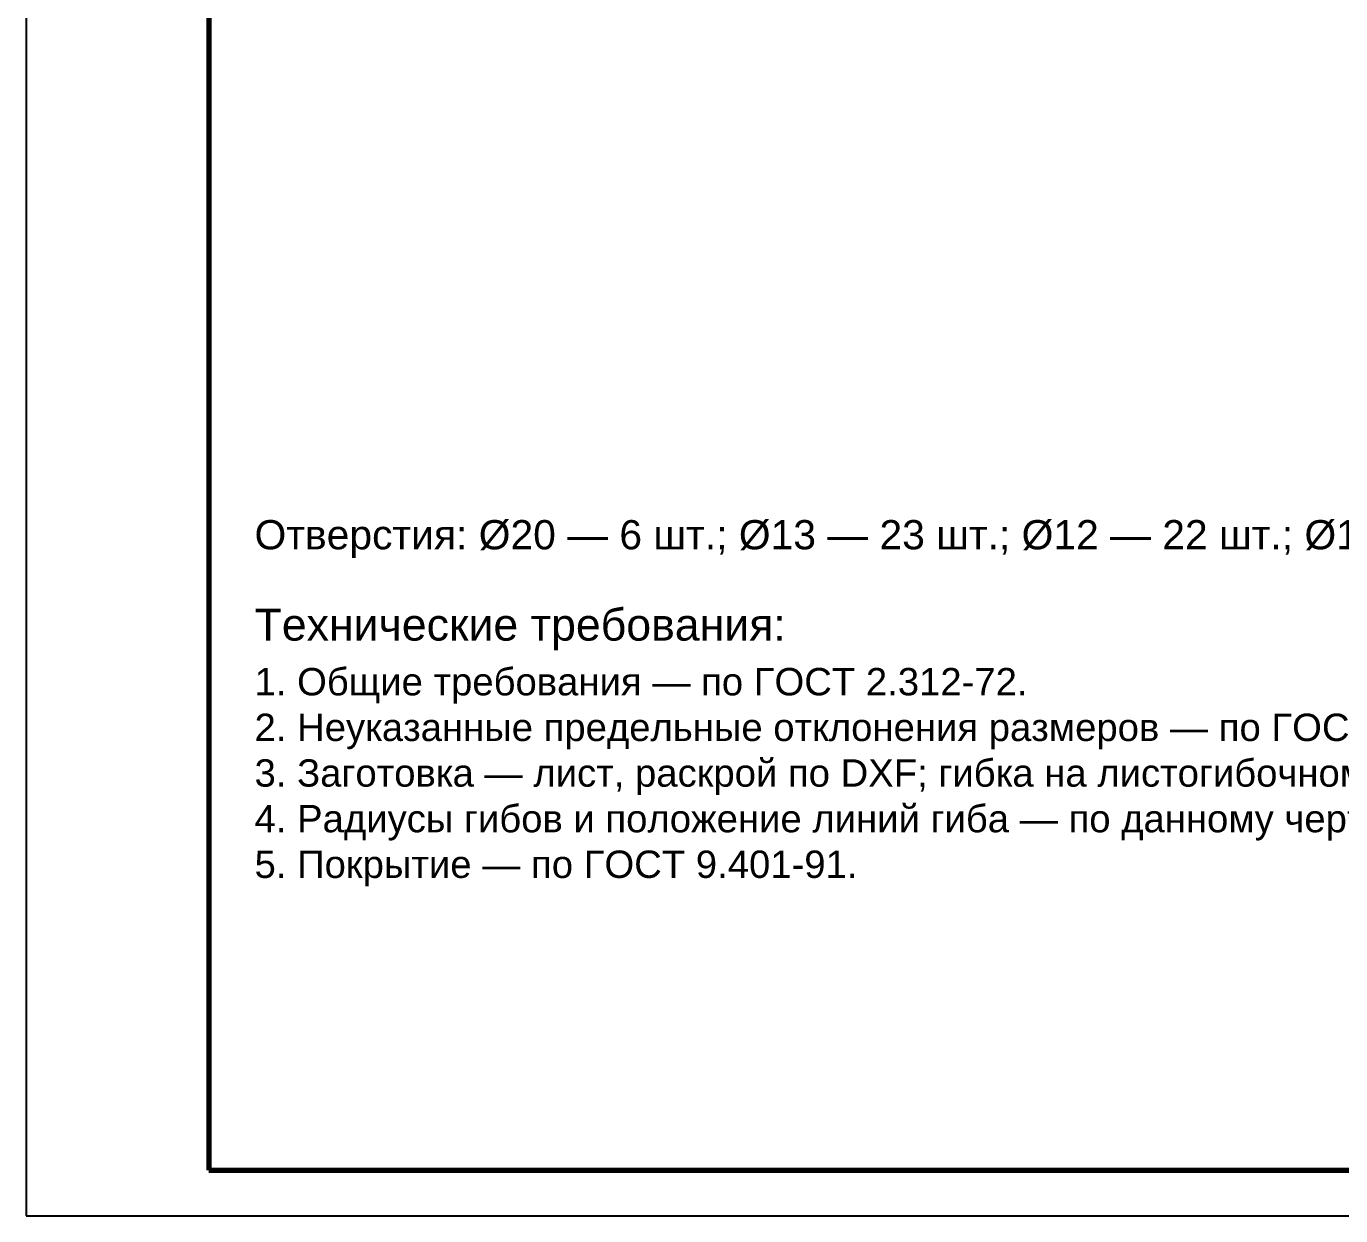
# Model space of a CAD drawing. Header units: millimetres. Extents: x 0 to 420, y 0 to 297.
# Drawn here: x 0 to 144, y 0 to 130.3 of the extents above; entities that cross this region are included whole.
import ezdxf

# ---------------------------------------------------------------- set-up
doc = ezdxf.new("R2010")
doc.units = ezdxf.units.MM
doc.styles.add('GOST', font='Arial')

msp = doc.modelspace()

# ---------------------------------------------------------------- linework, layer by layer
at = {"color": 7, "lineweight": 25}
msp.add_lwpolyline([(0, 0), (420, 0), (420, 297), (0, 297)], close=True, dxfattribs=at)
at = {"color": 7, "lineweight": 70}
msp.add_lwpolyline([(20, 5), (415, 5), (415, 292), (20, 292)], close=True, dxfattribs=at)

# ---------------------------------------------------------------- texts
at = {"color": 6, "style": 'GOST'}
msp.add_text('Отверстия: Ø20 — 6 шт.; Ø13 — 23 шт.; Ø12 — 22 шт.; Ø10 — 1 шт.; Ø2 — 2 шт.', height=3.2, dxfattribs=at).set_placement((25, 73))
at = {"color": 3, "style": 'GOST'}
for s, height, p in [('Технические требования:', 3.5, (25, 63)), ('1. Общие требования — по ГОСТ 2.312-72.', 3, (25, 57)), ('2. Неуказанные предельные отклонения размеров — по ГОСТ 25058-2016.', 3, (25, 52)), ('3. Заготовка — лист, раскрой по DXF; гибка на листогибочном прессе.', 3, (25, 47)), ('4. Радиусы гибов и положение линий гиба — по данному чертежу.', 3, (25, 42)), ('5. Покрытие — по ГОСТ 9.401-91.', 3, (25, 37))]:
    msp.add_text(s, height=height, dxfattribs=at).set_placement(p)

doc.saveas('drawing.dxf')
